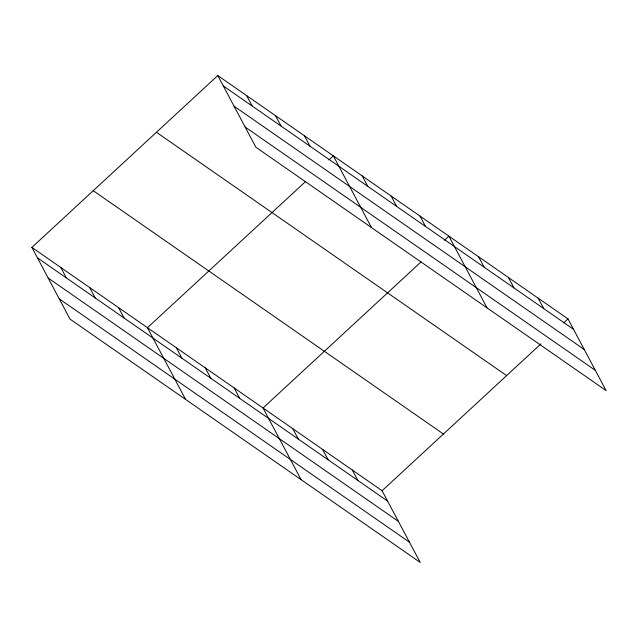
<?xml version="1.0" encoding="UTF-8"?>
<svg xmlns="http://www.w3.org/2000/svg" width="638" height="638" viewBox="0 0 638 638"><rect width="100%" height="100%" fill="white"/><g stroke="black" fill="none" stroke-linecap="round" stroke-linejoin="round"><path stroke-width="0.96" d="M31.9 247.408L382.09 490.734L420.219 562.437L70.02 319.112L31.9 247.408L217.781 75.563L567.98 318.888L606.1 390.592L255.91 147.266L217.781 75.563M305.594 181.519L147.466 327.709L185.586 399.404M328.969 159.915L333.347 155.863L371.468 227.567M421.16 261.811L263.023 408.001L301.152 479.704M444.526 240.207L448.913 236.156L487.033 307.859M382.09 490.734L540.96 343.866M563.593 322.94L567.98 318.888M223.316 85.963L573.506 329.288M234.066 106.195L584.264 349.52M245.151 127.034L595.342 370.359M156.446 132.273L506.636 375.599M93.244 190.698L443.434 434.023M37.427 257.808L387.625 501.133M48.185 278.04L398.375 521.366M59.27 298.879L409.46 542.204M538.209 298.209L543.736 308.609M508.446 277.522L513.973 287.921M478.675 256.843L484.21 267.242M420.019 216.083L425.546 226.482M391.126 196.01L396.661 206.409M362.24 175.936L367.767 186.336M304.454 135.79L309.988 146.19M275.568 115.717L281.095 126.117M246.675 95.636L252.201 106.036M352.328 470.054L357.854 480.454M322.557 449.367L328.091 459.767M292.794 428.688L298.321 439.088M234.138 387.928L239.665 398.327M205.245 367.855L210.771 378.254M176.351 347.782L181.886 358.181M118.572 307.636L124.099 318.035M89.679 287.555L95.214 297.954M60.793 267.481L66.32 277.881"/></g></svg>
